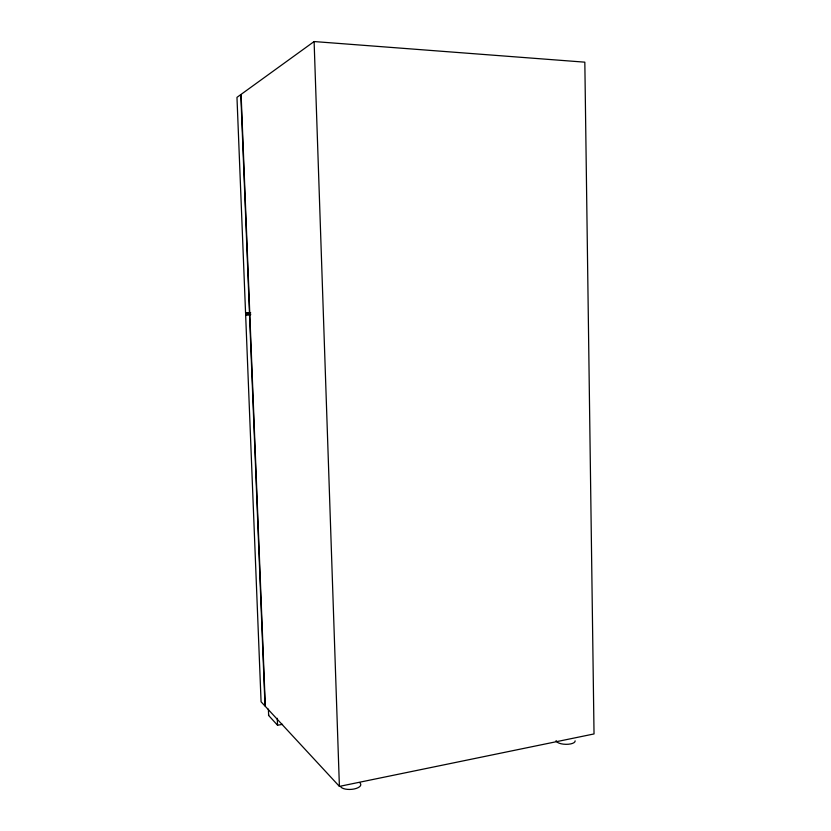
<?xml version="1.0" encoding="UTF-8"?>
<svg xmlns="http://www.w3.org/2000/svg" width="831" height="831" viewBox="0 0 831 831"><rect width="100%" height="100%" fill="white"/><g stroke="black" fill="none" stroke-linecap="round" stroke-linejoin="round"><path stroke-width="1.25" d="M314.108 41.55L241.104 94.37L265.328 706.371L339.401 786.386L594.03 733.939L584.827 62.169L314.108 41.55L339.401 786.386M268.392 709.134L268.642 715.47L277.544 725.234L282.55 724.341M245.571 313.038L249.456 312.84L240.813 94.578L236.97 97.362L245.571 313.038L250.723 312.913M245.644 314.814L249.529 314.648L265.027 706.049L261.079 701.79L245.644 314.814L250.785 314.689M277.274 718.296L277.544 725.234M360.103 783.124A10.294 4.29 -3.3 0 1 354.193 788.972A10.294 4.29 -3.3 0 1 340.907 787.082M268.642 715.47A7.427 2.586 -4.4 0 1 268.631 714.67M575.145 740.857A9.525 3.584 1.8 0 1 565.932 744.327A9.525 3.584 1.8 0 1 556.105 740.566"/></g></svg>
